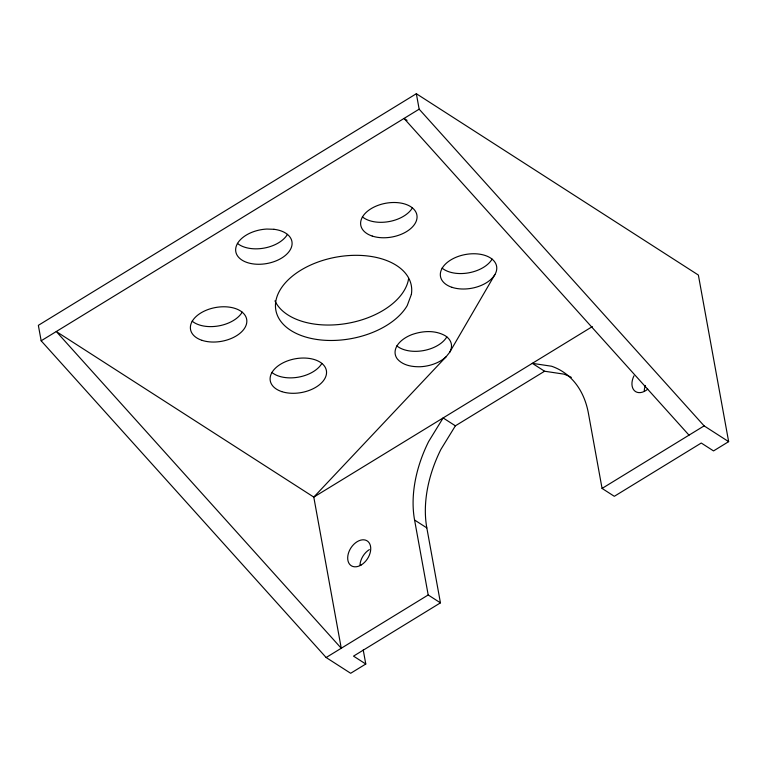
<?xml version="1.0" encoding="UTF-8"?>
<svg xmlns="http://www.w3.org/2000/svg" width="767" height="767" viewBox="0 0 767 767"><rect width="100%" height="100%" fill="white"/><g stroke="black" fill="none" stroke-linecap="round" stroke-linejoin="round"><path stroke-width="1.15" d="M592.364 326.589L313.789 497.102L56.279 331.526L341.257 648.249L313.789 497.102L446.135 356.732L449.644 352.341L494.907 274.567M544.58 371.228L455.387 425.819L440.872 449.452A113.094 75.923 -57.3 0 0 426.826 527.897L440.44 602.852L353.52 656.13L365.782 664.021L350.663 673.282L326.138 657.52L41.159 340.797L38.35 325.342L416.347 93.718L698.373 275.056L728.65 441.648L713.531 450.919L701.268 443.029L614.319 496.307L602.066 488.426L588.452 413.471A113.094 75.923 -57.3 0 0 551.569 366.233L532.317 363.347L544.58 371.228L563.822 374.114A113.094 75.923 -57.3 0 1 571.357 377.402M41.159 340.797L419.156 109.173L416.347 93.718M326.138 657.52L428.197 594.971L440.44 602.852M602.066 488.426L704.125 425.886L728.65 441.648M407.056 120.381L404.036 118.434L689.006 435.148M455.387 425.819L443.125 417.938L428.619 441.571A113.094 75.923 -57.3 0 0 414.573 520.016L428.197 594.971M414.573 520.016L426.826 527.897M419.156 109.173L704.125 425.886M363.222 649.937L365.782 664.021M408.543 279.044A68.838 41.428 -10.3 0 1 346.166 323.569A68.838 41.428 -10.3 0 1 274.969 300.856M446.835 336.886A28.523 17.162 -10.3 0 1 423.451 350.605A28.523 17.162 -10.3 0 1 396.817 345.869M449.644 352.341A28.523 17.162 -10.3 0 0 445.205 335.725C435.042 329.954 422.473 330.817 411.783 334.642A28.523 17.162 -10.3 0 0 397.507 359.177C403.221 365.514 412.224 366.933 420.354 366.741A28.523 17.162 -10.3 0 0 446.135 356.732M412.397 207.867A28.523 17.162 -10.3 0 1 389.003 221.586A28.523 17.162 -10.3 0 1 362.369 216.85M492.098 259.112A28.523 17.162 -10.3 0 1 468.714 272.831A28.523 17.162 -10.3 0 1 442.08 268.095M321.872 363.424A28.523 17.162 -10.3 0 1 298.488 377.143A28.523 17.162 -10.3 0 1 271.854 372.407M242.171 312.169A28.523 17.162 -10.3 0 1 218.777 325.889A28.523 17.162 -10.3 0 1 192.153 321.152M287.433 234.395A28.523 17.162 -10.3 0 1 264.04 248.115A28.523 17.162 -10.3 0 1 237.406 243.379M644.232 390.729A14.755 9.904 -57.3 0 1 645.45 385.465M647.751 389.137A14.755 9.904 -57.3 0 1 634.462 390.719A14.755 9.904 -57.3 0 1 633.954 375.849M359.982 564.905A14.755 9.904 -57.3 0 1 369.368 549.603M411.352 294.499L407.21 305.602A68.838 41.428 -10.3 0 1 294.595 332.6A68.838 41.428 -10.3 0 1 321.354 260.876A68.838 41.428 -10.3 0 1 411.352 294.499M273.972 229.295L266.801 229.055A28.523 17.162 -10.3 0 0 237.185 255.353A28.523 17.162 -10.3 0 0 283.493 256.859A28.523 17.162 -10.3 0 0 273.972 229.295M451.974 287.318A28.523 17.162 -10.3 0 0 496.623 269.965A28.523 17.162 -10.3 0 0 457.046 256.868A28.523 17.162 -10.3 0 0 451.974 287.318M202.037 340.347A28.523 17.162 -10.3 0 0 246.686 323.003A28.523 17.162 -10.3 0 0 207.109 309.887A28.523 17.162 -10.3 0 0 202.037 340.347M281.738 391.601A28.523 17.162 -10.3 0 0 326.397 374.258A28.523 17.162 -10.3 0 0 286.82 361.152A28.523 17.162 -10.3 0 0 281.738 391.601M372.263 236.073A28.523 17.162 -10.3 0 0 416.912 218.72A28.523 17.162 -10.3 0 0 377.345 205.614A28.523 17.162 -10.3 0 0 372.263 236.073M361.324 564.905A14.755 9.904 -57.3 0 0 367.987 541.502A14.755 9.904 -57.3 0 0 348.343 553.534A14.755 9.904 -57.3 0 0 361.324 564.905"/></g></svg>
